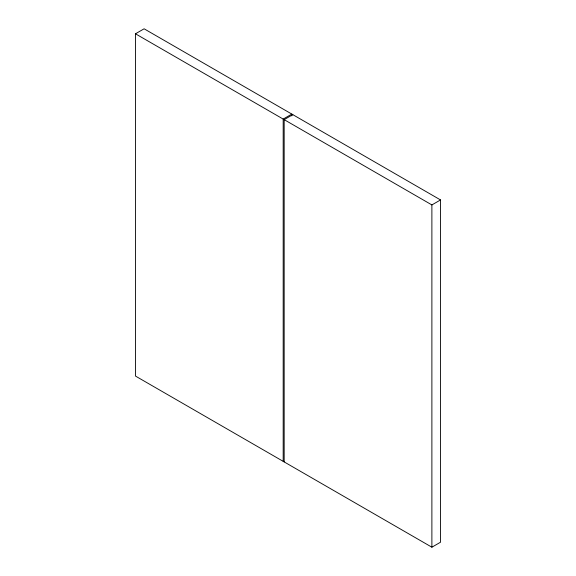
<?xml version="1.0" encoding="UTF-8"?>
<svg xmlns="http://www.w3.org/2000/svg" width="576" height="576" viewBox="0 0 576 576"><rect width="100%" height="100%" fill="white"/><g stroke="black" fill="none" stroke-linecap="round" stroke-linejoin="round"><path stroke-width="0.86" d="M135.468 33.79L144.115 28.8L440.532 199.937L440.532 542.21L431.885 547.2L135.468 376.063L135.468 33.79L431.885 204.926L440.532 199.937M292.817 114.653L284.17 119.642L284.17 461.916M431.885 204.926L431.885 547.2M291.83 115.877L291.83 114.084L283.183 119.074L283.183 461.347"/></g></svg>
